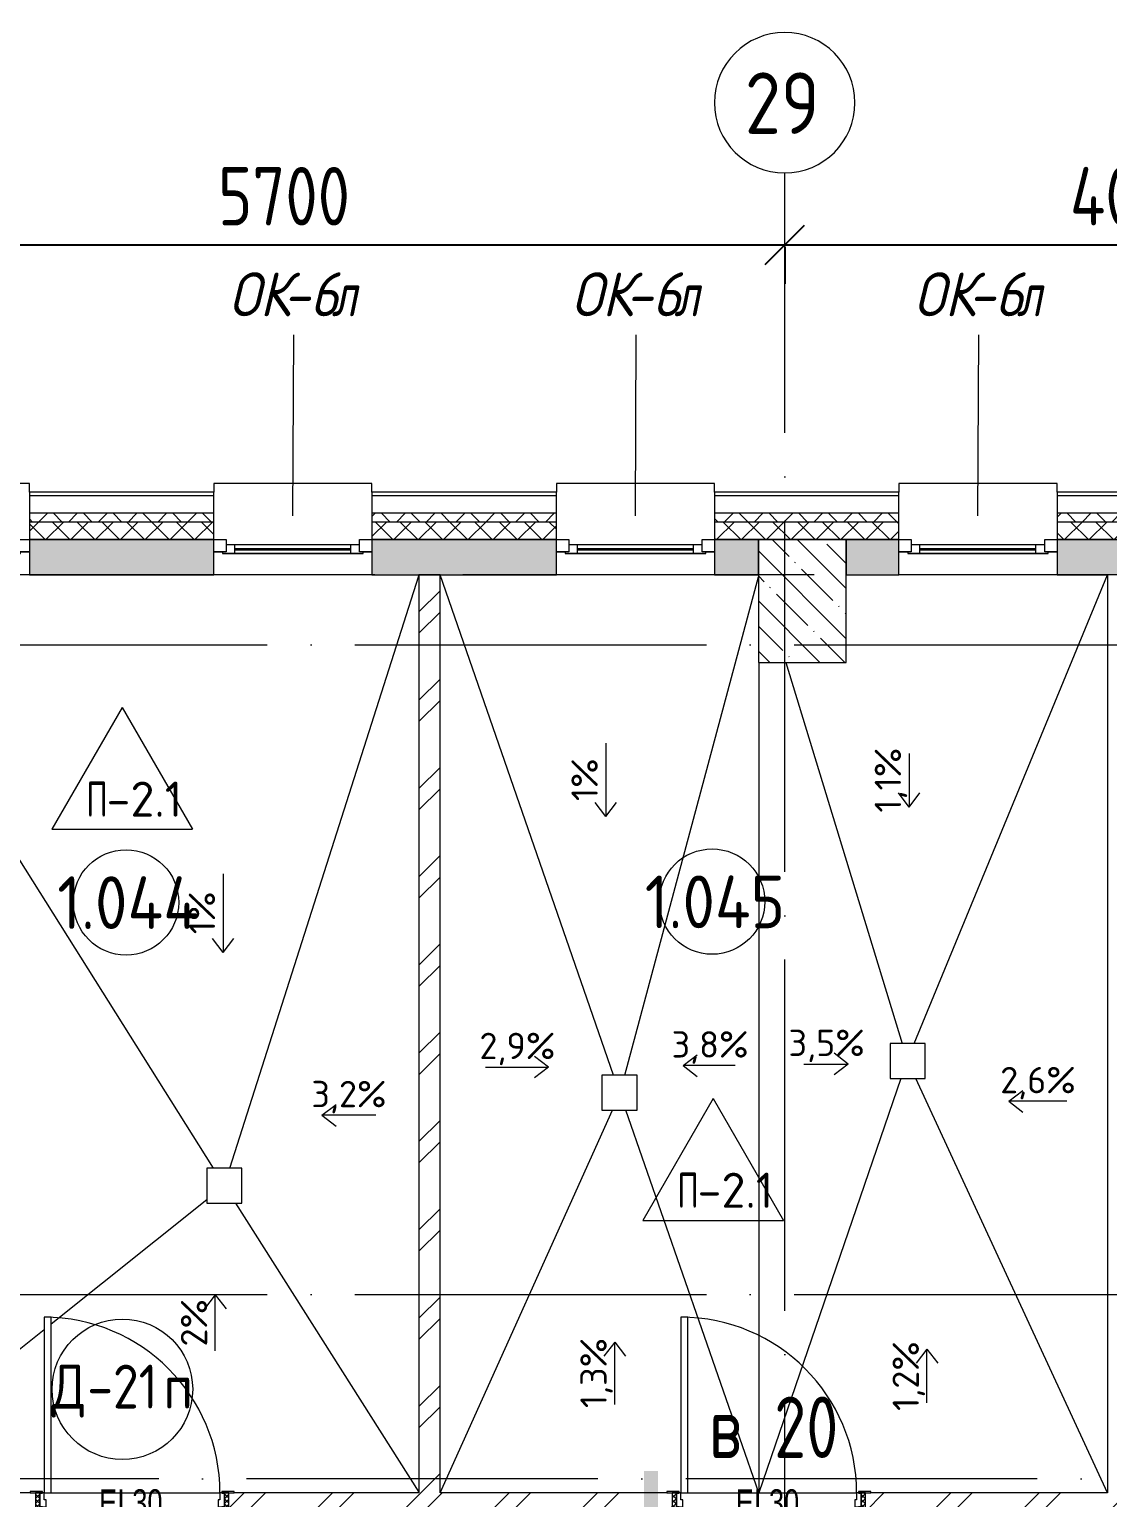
# Model space of a CAD drawing. Header units: millimetres. Extents: x -68946 to 690821, y -552984 to 293768.
# Drawn here: x 112888 to 119026, y 53518 to 61882 of the extents above; entities that cross this region are included whole.
import ezdxf

# ---------------------------------------------------------------- set-up
doc = ezdxf.new("R2010")
doc.units = ezdxf.units.MM
doc.linetypes.add('ADSK_Линия сетки', pattern=[2500, 2000, -250, 0, -250])
doc.linetypes.add('ADSK_Скрыто', pattern=[600, 300, -300])
doc.layers.get('Defpoints').update_dxf_attribs({"color": 250})
for name, color, linetype, lineweight in [('A-____-____-DIMS', 250, 'Continuous', 9), ('A-AREA-____-IDEN', 250, 'Continuous', 9), ('A-DOOR-____-IDEN', 250, 'Continuous', 9), ('A-DOOR-____-MCUT', 250, 'Continuous', 5), ('A-DOOR-____-OTLN', 250, 'Continuous', 5), ('A-DOOR-FRAM-MCUT', 250, 'Continuous', 5), ('A-DOOR-FRAM-OTLN', 250, 'Continuous', 5), ('A-FLOR-____-IDEN', 250, 'Continuous', 9), ('A-FLOR-____-OTLN', 250, 'Continuous', 9), ('A-GLAZ-____-IDEN', 250, 'Continuous', 9), ('A-GLAZ-____-MCUT', 250, 'Continuous', 9), ('A-GLAZ-____-OTLN', 250, 'Continuous', 5), ('A-WALL-____-MCUT', 250, 'Continuous', 13), ('A-WALL-____-PATT', 250, 'Continuous', 13), ('A-WALL-FNSH-MCUT', 250, 'Continuous', 13), ('G-____-____-DIMS', 250, 'Continuous', 9), ('G-____-____-SYMB', 250, 'ADSK_Скрыто', 9), ('I-WALL-____-OTLN', 250, 'Continuous', 9), ('S-COLS-____-MCUT', 250, 'Continuous', 25), ('S-COLS-____-OTLN', 250, 'Continuous', 9), ('S-GRID-____-IDEN', 250, 'Continuous', 9), ('S-GRID-____-OTLN', 250, 'Continuous', 9)]:
    doc.layers.add(name, color=color, linetype=linetype, lineweight=lineweight)
doc.styles.add('Arial Narrow', font='ARIALN.TTF', dxfattribs={"width": 0.9, "height": 150})
doc.styles.add('GOST Common', font='', dxfattribs={"width": 0.9, "height": 350})
doc.styles.add('GOST Common_1', font='', dxfattribs={"width": 0.9, "height": 250})
doc.styles.add('GOST Common_2', font='', dxfattribs={"width": 0.8, "height": 350})
doc.styles.add('ISOCPEUR_1', font='isocpeur.ttf', dxfattribs={"width": 0.9, "height": 250})
doc.styles.add('ISOCPEUR_2', font='isocpeur.ttf', dxfattribs={"height": 160})
doc.styles.add('ISOCPEUR_3', font='isocpeur.ttf', dxfattribs={"height": 250})
doc.styles.add('ISOCPEUR_I', font='isocpeui.ttf', dxfattribs={"width": 0.9, "height": 12.5})
doc.styles.get("Standard").update_dxf_attribs({"font": 'ГОСТ тип А.ttf'})
doc.styles.get('GOST Common').set_extended_font_data('GOST Common')
doc.styles.get('GOST Common_1').set_extended_font_data('GOST Common')
doc.styles.get('GOST Common_2').set_extended_font_data('GOST Common')
doc.dimstyles.new('А3', dxfattribs={"dimtxt": 333, "dimasz": 222, "dimexe": 222, "dimexo": 111, "dimgap": 111, "dimtad": 1, "dimtoh": 1, "dimdec": 0, "dimrnd": 0.0015, "dimzin": 0, "dimdsep": 46, "dimtxsty": 'Standard', "dimblk": 'OBLIQUE', "dimcen": 0, "dimclrd": 7, "dimclre": 7, "dimclrt": 7, "dimadec": 0, "dimazin": 0, "dimtfac": 1, "dimtdec": 0, "dimtofl": 0, "dimtmove": 0, "dimatfit": 3, "dimfxl": 1, "dimtolj": 1, "dimtzin": 0, "dimarcsym": 0})
pattern_1 = [(45, (12287.9, -0.0006), (-251.4472, 251.4472), []), (45, (12287.9, 381), (-251.4472, 251.4472), [])]

# ---------------------------------------------------------------- blocks, each defined once
blk = doc.blocks.new('Разрез - Номер вида сзади_3_5 мм-32550532-АР1_Кладочный план 1 этажа С2и3')
at = {"layer": 'G-____-____-SYMB', "linetype": 'Continuous'}
for points in [[(9.798, 0.404), (9.798, -0.394), (-0.333, -0.394), (-0.333, 0.404)], [(2.176, -4.675), (3, 0), (3.824, -4.675)]]:
    blk.add_hatch(color=256, dxfattribs=at).paths.add_polyline_path(points)
at = {"layer": 'G-____-____-SYMB', "linetype": 'Continuous', "lineweight": 20}
blk.add_line((3, -3), (3, -9.663), dxfattribs=at)
blk = doc.blocks.new('Дверь_СКБ_1Ст_Внутренняя - Д-21п_1100x2100h_Пищеблок_Производственная часть-41873808-АР1_Маркировочный план 1 этажа С2и3')
at = {"layer": 'A-DOOR-____-OTLN'}
h = blk.add_hatch(dxfattribs=at)
h.set_pattern_fill('FP_12', color=256, style=0, pattern_type=2)
h.set_pattern_definition([(135, (1751.41, 124.685), (-14.14214, -14.14214), []), (225, (1751.41, 124.685), (14.14214, -14.14214), [])])
h.paths.add_polyline_path([(562.5, -60), (562.5, 60), (537.5, 60), (537.5, -60)])
at = {"layer": 'A-DOOR-FRAM-OTLN'}
h = blk.add_hatch(dxfattribs=at)
h.set_pattern_fill('FP_13', color=256, style=0, pattern_type=2)
h.set_pattern_definition([(45, (-371.384, 124.685), (-14.1421, 14.1421), []), (135, (-371.384, 124.685), (-14.1421, -14.1421), [])])
h.paths.add_polyline_path([(-512.5, -60), (-512.5, 60), (-537.5, 60), (-537.5, -60)])
at = {"layer": 'A-DOOR-____-MCUT'}
for p, q in [((-487.5, 1060), (-487.5, 60)), ((-447.5, 1060), (-487.5, 1060)), ((-447.5, 60), (-447.5, 1060)), ((-487.5, 60), (-447.5, 60))]:
    blk.add_line(p, q, dxfattribs=at)
at = {"layer": 'A-DOOR-____-OTLN'}
blk.add_arc((-487.5, 60), 1000, 360, 90, dxfattribs=at)
at = {"layer": 'A-DOOR-FRAM-MCUT'}
for p, q in [((-497.5, 68), (-567.5, 68)), ((-567.5, 68), (-567.5, 60)), ((-567.5, 60), (-497.5, 60)), ((-512.5, 60), (-537.5, 60)), ((-537.5, 60), (-537.5, -60)), ((-487.5, 60), (-512.5, 60)), ((-512.5, 60), (-512.5, -20)), ((-512.5, -60), (-512.5, 60)), ((-497.5, 60), (-512.5, 60)), ((-512.5, 60), (-512.5, 59)), ((-512.5, 59), (-497.5, 59)), ((-497.5, 60), (-497.5, 68)), ((-497.5, 59), (-497.5, 60)), ((-487.5, 20), (-487.5, 60)), ((-477.5, 20), (-487.5, 20)), ((-477.5, -20), (-477.5, 20)), ((512.5, 20), (502.5, 20)), ((502.5, 20), (502.5, -20)), ((512.5, 60), (512.5, 20)), ((537.5, 60), (512.5, 60)), ((592.5, 68), (522.5, 68)), ((522.5, 68), (522.5, 60)), ((537.5, 60), (522.5, 60)), ((522.5, 60), (522.5, 59)), ((522.5, 60), (592.5, 60)), ((522.5, 59), (537.5, 59)), ((537.5, -20), (537.5, 60)), ((562.5, 60), (537.5, 60)), ((537.5, 60), (537.5, -60)), ((537.5, 59), (537.5, 60)), ((562.5, -60), (562.5, 60)), ((592.5, 60), (592.5, 68)), ((-497.5, -60), (-567.5, -60)), ((-567.5, -60), (-567.5, -68)), ((-567.5, -68), (-497.5, -68)), ((-537.5, -60), (-512.5, -60)), ((-512.5, -20), (-477.5, -20)), ((-497.5, -20), (-512.5, -20)), ((-512.5, -20), (-512.5, -60)), ((-512.5, -60), (-497.5, -60)), ((-497.5, -60), (-497.5, -20)), ((-497.5, -68), (-497.5, -60)), ((502.5, -20), (537.5, -20)), ((537.5, -20), (522.5, -20)), ((522.5, -20), (522.5, -60)), ((522.5, -60), (537.5, -60)), ((592.5, -60), (522.5, -60)), ((522.5, -60), (522.5, -68)), ((522.5, -68), (592.5, -68)), ((537.5, -60), (537.5, -20)), ((537.5, -60), (562.5, -60)), ((592.5, -68), (592.5, -60))]:
    blk.add_line(p, q, dxfattribs=at)
blk = doc.blocks.new('Окно_СКБ_1Ст1 - 120_Окно_СКБ_1Ст_900_ОК6Л-29019242-АР1_Маркировочный план 1 этажа С2и3')
at = {"layer": 'A-GLAZ-____-MCUT'}
for p, q in [((-450, -195), (-450, -125)), ((-450, -125), (-380, -125)), ((-380, -125), (-380, -195)), ((380, -155), (-380, -155)), ((-380, -155), (-380, -195)), ((-330, -205), (-330, -155)), ((330, -205), (330, -155)), ((380, -195), (380, -125)), ((380, -125), (450, -125)), ((380, -195), (380, -155)), ((450, -125), (450, -195)), ((-380, -195), (-450, -195)), ((-380, -195), (-400, -195)), ((-400, -195), (-400, -205)), ((-400, -205), (400, -205)), ((400, -205), (-400, -205)), ((450, -195), (380, -195)), ((400, -195), (380, -195)), ((400, -205), (400, -195))]:
    blk.add_line(p, q, dxfattribs=at)
at = {"layer": 'A-GLAZ-____-MCUT', "lineweight": 5}
for p, q in [((-330, -175), (330, -175)), ((330, -185), (-330, -185))]:
    blk.add_line(p, q, dxfattribs=at)
at = {"layer": 'A-GLAZ-____-OTLN'}
for p, q in [((-450, -195), (-400, -195)), ((400, -195), (450, -195))]:
    blk.add_line(p, q, dxfattribs=at)
blk = doc.blocks.new('WNW_Отлив1 - Отлив_металлический 2-28596055-АР1_Маркировочный план 1 этажа С2и3')
at = {"layer": 'A-GLAZ-____-OTLN'}
for p, q in [((450, 320), (-450, 320)), ((-450, 320), (-450, 270)), ((450, 270), (450, 320))]:
    blk.add_line(p, q, dxfattribs=at)
blk = doc.blocks.new('Ось сетки - Круг_Ø8 мм-39983606-АР1_Маркировочный план 1 этажа С2и3')
at = {"layer": 'S-GRID-____-IDEN'}
for start, end in [(360, 180), (180, 360)]:
    blk.add_arc((0, 0), 4, start, end, dxfattribs=at)
blk = doc.blocks.new('AAR_СКБ_Марка_Помещения_мал - Номер-28977439-АР1_Маркировочный план 1 этажа С2и3')
at = {"layer": 'A-AREA-____-IDEN'}
blk.add_circle((-0.028, 0), 3, dxfattribs=at)
blk = doc.blocks.new('AAR_СКБ_Марка_Перекрытия - Марка пола-17325028-АР1_Маркировочный план 1 этажа С2и3')
at = {"layer": 'A-FLOR-____-IDEN'}
for p, q in [((0, 6.932), (-4.002, 0)), ((0, 6.932), (4.002, 0)), ((-4.002, 0), (4.002, 0))]:
    blk.add_line(p, q, dxfattribs=at)
blk = doc.blocks.new('ADSK_Марка_Дверь - Типоразмер_ADSK_Марка-30565456-АР1_Маркировочный план 1 этажа С2и3')
at = {"layer": 'A-DOOR-____-IDEN'}
blk.add_circle((0, 0), 4, dxfattribs=at)
blk = doc.blocks.new('_Oblique')
at = {"color": 0, "linetype": 'ByBlock', "lineweight": -2}
blk.add_line((-0.5, -0.5), (0.5, 0.5), dxfattribs=at)
blk = doc.blocks.new('*D2604')
at = {"layer": 'A-____-____-DIMS', "color": 7, "lineweight": -2, "transparency": 16777216}
for p, q in [((111487.9, 60653.7), (117187.9, 60653.7)), ((111487.9, 60642.7), (111487.9, 60431.7)), ((117187.9, 60642.7), (117187.9, 60431.7))]:
    blk.add_line(p, q, dxfattribs=at)
at = {"layer": 'Defpoints', "color": 0, "lineweight": 30, "transparency": 16777216}
for p in [(111487.9, 60753.7), (117187.9, 60753.7), (117187.9, 60653.7)]:
    blk.add_point(p, dxfattribs=at)
at = {"layer": 'A-____-____-DIMS', "color": 7, "lineweight": -2, "transparency": 16777216, "xscale": 222, "yscale": 222, "zscale": 222, "rotation": 180}
blk.add_blockref('_Oblique', (111487.9, 60653.7), dxfattribs=at)
at = {"layer": 'A-____-____-DIMS', "color": 7, "lineweight": -2, "transparency": 16777216, "xscale": 222, "yscale": 222, "zscale": 222}
blk.add_blockref('_Oblique', (117187.9, 60653.7), dxfattribs=at)
at = {"layer": 'A-____-____-DIMS', "color": 7, "transparency": 16777216, "insert": (114337.9, 60931.2), "char_height": 333, "width": 2.483, "attachment_point": 5}
blk.add_mtext('\\A1;5700', dxfattribs=at)
blk = doc.blocks.new('*D2605')
at = {"layer": 'A-____-____-DIMS', "color": 7, "lineweight": -2, "transparency": 16777216}
for p, q in [((117187.9, 60653.7), (121187.9, 60653.7)), ((117187.9, 60642.7), (117187.9, 60431.7)), ((121187.9, 60642.7), (121187.9, 60431.7))]:
    blk.add_line(p, q, dxfattribs=at)
at = {"layer": 'Defpoints', "color": 0, "lineweight": 30, "transparency": 16777216}
for p in [(117187.9, 60753.7), (121187.9, 60753.7), (121187.9, 60653.7)]:
    blk.add_point(p, dxfattribs=at)
at = {"layer": 'A-____-____-DIMS', "color": 7, "lineweight": -2, "transparency": 16777216, "xscale": 222, "yscale": 222, "zscale": 222, "rotation": 180}
blk.add_blockref('_Oblique', (117187.9, 60653.7), dxfattribs=at)
at = {"layer": 'A-____-____-DIMS', "color": 7, "lineweight": -2, "transparency": 16777216, "xscale": 222, "yscale": 222, "zscale": 222}
blk.add_blockref('_Oblique', (121187.9, 60653.7), dxfattribs=at)
at = {"layer": 'A-____-____-DIMS', "color": 7, "transparency": 16777216, "insert": (119187.9, 60931.2), "char_height": 333, "width": 2.567, "attachment_point": 5}
blk.add_mtext('\\A1;4000', dxfattribs=at)

msp = doc.modelspace()

# ---------------------------------------------------------------- hatches: boundary and pattern name
at = {"layer": 'A-WALL-____-PATT', "lineweight": 15, "true_color": 0x000000}
h = msp.add_hatch(dxfattribs=at)
h.set_pattern_fill('FP_53', color=18, style=0, pattern_type=2)
h.set_pattern_definition([(135, (12287.91, -0.0006), (-84.85281, -84.85281), []), (225, (12287.91, -0.0006), (84.85281, -84.85281), [])])
h.paths.add_polyline_path([(121487.9597, 59075), (121487.9597, 59125), (120687.9964, 59125), (120687.9964, 59075), (121412.9378, 59075)])
h.paths.add_polyline_path([(118737.9144, 59075), (119787.9964, 59075), (119787.9964, 59125), (118737.9144, 59125)])
h.paths.add_polyline_path([(113938.3643, 59075), (113938.3643, 59125), (112888.3643, 59125), (112888.3643, 59075), (113582.3109, 59075)])
h.paths.add_polyline_path([(116788.3643, 59075), (117837.9144, 59075), (117837.9144, 59125), (116788.3643, 59125)])
h.paths.add_polyline_path([(114838.3643, 59075), (115888.3643, 59075), (115888.3643, 59125), (114838.3643, 59125), (114838.3643, 59075.7731)])
h.paths.add_polyline_path([(111988.3643, 59075), (111988.3643, 59125), (110938.1391, 59125), (110938.1391, 59075), (111807.9138, 59075)])
h.paths.add_polyline_path([(91588.9094, 59075), (94438.1391, 59075), (94438.1391, 59125), (89787.9138, 59125), (89787.9138, 59075), (90735.5203, 59075)])
h = msp.add_hatch(dxfattribs=at)
h.set_pattern_fill('FP_52', color=18, style=0, pattern_type=2)
h.set_pattern_definition([(45, (12287.91, -0.0006), (-70.71068, 70.71068), []), (135, (12287.91, -0.0006), (-70.71068, -70.71068), [])])
h.paths.add_polyline_path([(116788.3643, 58975), (117837.9144, 58975), (117837.9144, 59075), (116788.3643, 59075)])
h.paths.add_polyline_path([(120987.8919, 58975), (121387.9597, 58975.0339), (121387.8919, 59075), (120687.9964, 59075), (120687.9964, 58975), (120808.5414, 58975)])
h.paths.add_polyline_path([(111239.8528, 58975), (111988.3643, 58975), (111988.3643, 59075), (110938.1391, 59075), (110938.3643, 58975), (111237.8919, 58975)])
h.paths.add_polyline_path([(89887.9138, 58975), (94438.1391, 58975), (94438.1391, 59075), (89887.9138, 59075), (89887.9138, 58976.591)])
h.paths.add_polyline_path([(119441.5859, 58975), (119787.9964, 58975), (119787.9964, 59075), (118737.9144, 59075), (118737.9144, 58975), (119145.9964, 58975)])
h.paths.add_polyline_path([(115888.3643, 58975), (115888.3643, 59075), (114838.3643, 59075), (114838.3643, 58975), (115340.7193, 58975)])
h.paths.add_polyline_path([(113582.3109, 58975), (113938.3643, 58975), (113938.3643, 59075), (112888.3643, 59075), (112888.3643, 58975)])
h = msp.add_hatch(dxfattribs=at)
h.set_pattern_fill('FP_3', color=18, style=0, pattern_type=2)
h.set_pattern_definition([(50, (12287.9, -0.0006), (364.3679, -31.8783), [38.1, -419.1]), (355, (12287.9, -0.0006), (-70.4859, 382.1133), [30.48, -335.28]), (100.451, (12318.28, -2.66), (293.885, 350.2334), [32.38, -356.18]), (46.184, (12287.9, 101.6), (542.1585, -84.0858), [57.15, -628.65]), (96.636, (12333.1, 94.6), (474.805, 494.8554), [48.57, -534.27]), (351.184, (12287.9, 101.6), (474.8102, 494.85), [45.72, -502.92]), (21, (12338.7, 76.2), (303.2285, -204.53046), [38.1, -419.1]), (326, (12338.7, 76.2), (123.6039, 368.376), [30.48, -335.28]), (71.451, (12364, 59.16), (426.8341, 163.8427), [32.38, -356.18]), (37.5, (12287.91, -0.0006), (6.17665, 169.11015), [16.764, -314.452, 16.764, -323.596, -336.55]), (37.5, (12287.91, -0.0006), (6.17665, 169.11015), [-671.576, 16.764, -319.786]), (7.5, (12287.91, -0.0006), (133.63888, 200.3615), [16.764, -177.292, 16.764, -306.832, -128.27]), (7.5, (12287.91, -0.0006), (133.63888, 200.3615), [-517.652, 16.764, -111.506]), (327.5, (12174.63, -0.0006), (271.18182, -11.45836), [16.764, -110.236, 16.764, -379.476, -525.78]), (327.5, (12174.63, -0.0006), (271.18182, -11.45836), [-523.24, 16.764, -509.016]), (317.5, (12123.83, -0.0006), (296.2585, 50.85285), [16.764, -148.336, 16.764, -246.38, -373.38]), (317.5, (12123.83, -0.0006), (296.2585, 50.85285), [-428.244, 16.764, -356.616])])
h.paths.add_polyline_path([(111237.8919, 58775), (111237.8919, 58975), (110938.3643, 58975), (110938.3643, 58775)])
h.paths.add_polyline_path([(119710.8396, 58775), (119787.9964, 58775), (119787.9964, 58975), (118737.9144, 58975), (118737.9144, 58775), (119620.8396, 58775)])
h.paths.add_polyline_path([(120687.9964, 58775), (120987.8919, 58775), (120987.8919, 58975), (120687.9964, 58975), (120687.9964, 58877.4093)])
h.paths.add_polyline_path([(111812.8919, 58775), (111988.3643, 58775), (111988.3643, 58975), (111737.8919, 58975), (111737.8919, 58775), (111807.9138, 58775)])
h.paths.add_polyline_path([(113938.3643, 58775), (113938.3643, 58975), (112888.3643, 58975), (112888.3643, 58775), (113582.3109, 58775)])
h.paths.add_polyline_path([(115225.9964, 58775), (115888.3643, 58775), (115888.3643, 58975), (114838.3643, 58975), (114838.3643, 58775), (115107.9138, 58775)])
h.paths.add_polyline_path([(116788.3643, 58775), (117037.8919, 58775), (117037.8919, 58975), (116788.3643, 58975), (116788.3643, 58785.9221)])
h.paths.add_polyline_path([(117537.8919, 58775), (117837.9144, 58775), (117837.9144, 58975), (117537.8919, 58975), (117537.8919, 58816.5669)])
h = msp.add_hatch(dxfattribs=at)
h.set_pattern_fill('FP_4', color=18, style=0, pattern_type=2)
h.set_pattern_definition(pattern_1)
h.paths.add_polyline_path([(115105.9964, 53545), (115225.9964, 53545), (115225.9964, 58775), (115105.9964, 58775), (115105.9964, 53547.6147)])
h = msp.add_hatch(dxfattribs=at)
h.set_pattern_fill('FP_4', color=18, style=0, pattern_type=2)
h.set_pattern_definition(pattern_1)
h.paths.add_polyline_path([(123132.4448, 53425), (124629.9144, 53425), (124629.9144, 53545), (123064.6333, 53545), (123064.6333, 53425), (123094.6333, 53425)])
h.paths.add_polyline_path([(114753.3924, 53425), (116547.2934, 53425), (116547.2934, 53545), (114023.1438, 53545), (114023.1438, 53425), (114567.639, 53425)])
h.paths.add_polyline_path([(112923.1438, 53425), (112923.1438, 53545), (111807.8926, 53544.9832), (111807.9138, 53425), (112893.1438, 53425)])
h.paths.add_polyline_path([(117849.8362, 53425), (119220.9964, 53425), (119220.9964, 53545), (117647.2934, 53545), (117647.2934, 53425), (117787.8193, 53425)])
h.paths.add_polyline_path([(120350.9964, 53425), (121964.6333, 53425), (121964.6333, 53545), (120320.9964, 53545), (120320.9964, 53425), (120349.7178, 53425)])
h.paths.add_polyline_path([(125759.9144, 53425), (126629.9138, 53425), (126629.9138, 53545), (125729.9144, 53545), (125729.9144, 53425)])
h.paths.add_polyline_path([(130447.9134, 53425), (130447.9134, 53545), (130162.9138, 53545), (130162.9138, 53425), (130377.2299, 53425)])
h.paths.add_polyline_path([(128377.9138, 53425), (129062.9138, 53425), (129062.9138, 53545), (127729.9138, 53545), (127729.9138, 53425), (128318.092, 53425)])
at = {"layer": 'S-COLS-____-OTLN', "lineweight": 5, "true_color": 0x000000}
h = msp.add_hatch(dxfattribs=at)
h.set_pattern_fill('FP_1', color=18, style=0, pattern_type=2)
h.set_pattern_definition([(135, (12287.91, -0.0006), (-142.5612, -142.5612), []), (135, (12430.48, -0.0006), (-142.5612, -142.5612), [252.016, -50.403, 3.353, -47.05])])
h.paths.add_polyline_path([(117537.8919, 58275), (117537.8919, 58975), (117037.8919, 58975), (117037.8919, 58275), (117479.5245, 58275)])

# ---------------------------------------------------------------- linework, layer by layer
at = {"layer": 'A-FLOR-____-OTLN', "color": 18, "true_color": 0x000000}
for p, q in [((111812.8919, 58767.0896), (113934.9828, 55395)), ((114029.8104, 55395), (115105.9964, 58768.9886)), ((116214.0661, 55924.6305), (115225.9964, 58775)), ((116278.1439, 55924.6305), (117037.8919, 58763.4001)), ((117924.9434, 56104.5677), (119025.9964, 58775)), ((117040.9964, 58275), (117040.9964, 53545)), ((117193.8389, 58275), (117857.3076, 56104.5677)), ((117849.8362, 55904.5677), (117040.9964, 53545)), ((119025.9964, 53545), (117935.021, 55904.5677)), ((115225.9964, 53545), (116207.1531, 55724.6305)), ((117040.9964, 53545), (116283.4811, 55724.6305)), ((113013.1438, 54508.0833), (113897.9138, 55215.0913)), ((114061.3424, 55195), (115105.9964, 53548.023)), ((111807.9138, 53545), (112973.1438, 54476.1198))]:
    msp.add_line(p, q, dxfattribs=at)
at = {"layer": 'A-FLOR-____-OTLN', "color": 18, "lineweight": 5, "true_color": 0x000000}
for p, q in [((117987.8193, 56104.5677), (117787.8193, 56104.5677)), ((117787.8193, 56104.5677), (117787.8193, 55904.5677)), ((117987.8193, 55904.5677), (117987.8193, 56104.5677)), ((116147.5053, 55924.6305), (116147.5053, 55724.6305)), ((116347.5053, 55924.6305), (116147.5053, 55924.6305)), ((116347.5053, 55724.6305), (116347.5053, 55924.6305)), ((117787.8193, 55904.5677), (117987.8193, 55904.5677)), ((116147.5053, 55724.6305), (116347.5053, 55724.6305)), ((114097.9138, 55395), (113897.9138, 55395)), ((113897.9138, 55395), (113897.9138, 55195)), ((114097.9138, 55195), (114097.9138, 55395)), ((113897.9138, 55195), (114097.9138, 55195))]:
    msp.add_line(p, q, dxfattribs=at)
at = {"layer": 'A-GLAZ-____-IDEN', "color": 18, "lineweight": 15, "true_color": 0x000000}
for p, q in [((114388.3643, 59110), (114392.8661, 60141.086)), ((116338.3643, 59110), (116342.8661, 60141.086)), ((118287.9144, 59110), (118292.4162, 60141.086))]:
    msp.add_line(p, q, dxfattribs=at)
at = {"layer": 'A-WALL-____-MCUT', "color": 18, "lineweight": 15, "true_color": 0x000000}
for p, q in [((112888.3643, 59225), (112888.3643, 59125)), ((113938.3643, 59225), (112888.3643, 59225)), ((113938.3643, 59125), (113938.3643, 59225)), ((114838.3643, 59225), (114838.3643, 59125)), ((115888.3643, 59225), (114838.3643, 59225)), ((115888.3643, 59125), (115888.3643, 59225)), ((116788.3643, 59225), (116788.3643, 59125)), ((117837.9144, 59225), (116788.3643, 59225)), ((117837.9144, 59125), (117837.9144, 59225)), ((118737.9144, 59225), (118737.9144, 59125)), ((119787.9964, 59225), (118737.9144, 59225)), ((112888.3643, 59125), (112888.3643, 59075)), ((113938.3643, 59125), (112888.3643, 59125)), ((112888.3643, 59075), (112888.3643, 58975)), ((113938.3643, 59075), (112888.3643, 59075)), ((113938.3643, 59075), (113938.3643, 59125)), ((113938.3643, 58975), (113938.3643, 59075)), ((114838.3643, 59125), (114838.3643, 59075)), ((115888.3643, 59125), (114838.3643, 59125)), ((114838.3643, 59075), (114838.3643, 58975)), ((115888.3643, 59075), (114838.3643, 59075)), ((115888.3643, 59075), (115888.3643, 59125)), ((115888.3643, 58975), (115888.3643, 59075)), ((116788.3643, 59125), (116788.3643, 59075)), ((117837.9144, 59125), (116788.3643, 59125)), ((116788.3643, 59075), (116788.3643, 58975)), ((117837.9144, 59075), (116788.3643, 59075)), ((117837.9144, 59075), (117837.9144, 59125)), ((117837.9144, 58975), (117837.9144, 59075)), ((118737.9144, 59125), (118737.9144, 59075)), ((119787.9964, 59125), (118737.9144, 59125)), ((118737.9144, 59075), (118737.9144, 58975)), ((119787.9964, 59075), (118737.9144, 59075)), ((112888.3643, 58975), (113938.3643, 58975)), ((112888.3643, 58975), (112888.3643, 58775)), ((113938.3643, 58975), (112888.3643, 58975)), ((113938.3643, 58775), (113938.3643, 58975)), ((114838.3643, 58975), (115888.3643, 58975)), ((114838.3643, 58975), (114838.3643, 58775)), ((115888.3643, 58975), (114838.3643, 58975)), ((115888.3643, 58775), (115888.3643, 58975)), ((116788.3643, 58975), (117037.8919, 58975)), ((116788.3643, 58975), (116788.3643, 58775)), ((117037.8919, 58975), (116788.3643, 58975)), ((117037.8919, 58975), (117537.8919, 58975)), ((117037.8919, 58775), (117037.8919, 58975)), ((117537.8919, 58975), (117837.9144, 58975)), ((117837.9144, 58975), (117537.8919, 58975)), ((117537.8919, 58975), (117537.8919, 58775)), ((117837.9144, 58775), (117837.9144, 58975)), ((118737.9144, 58975), (119787.9964, 58975)), ((118737.9144, 58975), (118737.9144, 58775)), ((119787.9964, 58975), (118737.9144, 58975)), ((112888.3643, 58775), (113938.3643, 58775)), ((114838.3643, 58775), (115888.3643, 58775)), ((115105.9964, 58775), (115105.9964, 53545)), ((115225.9964, 58775), (115105.9964, 58775)), ((115225.9964, 53545), (115225.9964, 58775)), ((116788.3643, 58775), (117037.8919, 58775)), ((117537.8919, 58775), (117837.9144, 58775)), ((118737.9144, 58775), (119025.9964, 58775)), ((119025.9964, 58775), (119025.9964, 53545)), ((119145.9964, 58775), (119025.9964, 58775)), ((112893.1438, 53545), (111807.8919, 53545)), ((115105.9964, 53545), (114053.1438, 53545)), ((116517.2934, 53545), (115225.9964, 53545)), ((119025.9964, 53545), (117677.2934, 53545))]:
    msp.add_line(p, q, dxfattribs=at)
at = {"layer": 'A-WALL-FNSH-MCUT', "lineweight": 15}
for p, q in [((113938.3643, 59245), (112888.3643, 59245)), ((112888.3643, 59245), (112888.3643, 59225)), ((113938.3643, 59225), (113938.3643, 59245)), ((115888.3643, 59245), (114838.3643, 59245)), ((114838.3643, 59245), (114838.3643, 59225)), ((115888.3643, 59225), (115888.3643, 59245)), ((117837.9144, 59245), (116788.3643, 59245)), ((116788.3643, 59245), (116788.3643, 59225)), ((117837.9144, 59225), (117837.9144, 59245)), ((119787.9964, 59245), (118737.9144, 59245)), ((118737.9144, 59245), (118737.9144, 59225))]:
    msp.add_line(p, q, dxfattribs=at)
at = {"layer": 'G-____-____-DIMS', "color": 18, "true_color": 0x000000}
for p, q in [((116169.7634, 57814.8999), (116169.7634, 57396.939)), ((117896.2075, 57755.6592), (117896.2075, 57451.8205)), ((116169.7634, 57396.939), (116108.3772, 57476.939)), ((116169.7634, 57396.939), (116231.1495, 57476.939)), ((117896.2075, 57451.8205), (117834.8213, 57531.8205)), ((117896.2075, 57451.8205), (117957.5937, 57531.8205)), ((113991.3863, 57071.5032), (113991.3863, 56623.5582)), ((113991.3863, 56623.5582), (113930.0001, 56703.5582)), ((113991.3863, 56623.5582), (114052.7725, 56703.5582)), ((116609.1015, 55978.4373), (116689.1015, 56039.8235)), ((117548.9404, 55987.3453), (117468.9404, 56048.7315)), ((115484.2635, 55969.9744), (115843.209, 55969.9744)), ((115843.209, 55969.9744), (115763.209, 56031.3605)), ((115843.209, 55969.9744), (115763.209, 55908.5882)), ((116609.1015, 55978.4373), (116689.1015, 55917.0512)), ((116906.041, 55978.4373), (116609.1015, 55978.4373)), ((117297.5952, 55987.3453), (117548.9404, 55987.3453)), ((117548.9404, 55987.3453), (117468.9404, 55925.9592)), ((118462.8895, 55775.3263), (118542.8895, 55836.7124)), ((114553.7888, 55695.6186), (114633.7888, 55757.0047)), ((118462.8895, 55775.3263), (118542.8895, 55713.9401)), ((118793.2814, 55775.3263), (118462.8895, 55775.3263)), ((114553.7888, 55695.6186), (114633.7888, 55634.2324)), ((114860.9511, 55695.6186), (114553.7888, 55695.6186)), ((113946.5301, 54673.8025), (113885.1439, 54593.8025)), ((113946.5301, 54673.8025), (114007.9162, 54593.8025)), ((113946.5301, 54353.8417), (113946.5301, 54673.8025)), ((116220.5412, 54404.0637), (116159.155, 54324.0637)), ((116220.5412, 54404.0637), (116281.9273, 54324.0637)), ((116220.5412, 54048.8822), (116220.5412, 54404.0637)), ((117997.763, 54363.8172), (117936.3769, 54283.8172)), ((117997.763, 54363.8172), (118059.1492, 54283.8172)), ((117997.763, 54057.3451), (117997.763, 54363.8172))]:
    msp.add_line(p, q, dxfattribs=at)
at = {"layer": 'I-WALL-____-OTLN', "color": 18, "lineweight": 15, "true_color": 0x000000}
for p, q in [((112888.3643, 58775), (111988.3643, 58775)), ((114838.3643, 58775), (113938.3643, 58775)), ((116788.3643, 58775), (115888.3643, 58775)), ((118737.9144, 58775), (117837.9144, 58775)), ((113013.1438, 53545), (113973.1438, 53545)), ((116637.2934, 53545), (117597.2934, 53545))]:
    msp.add_line(p, q, dxfattribs=at)
at = {"layer": 'S-COLS-____-MCUT', "color": 18, "lineweight": 5, "true_color": 0x000000}
for p, q in [((117537.8919, 58975), (117037.8919, 58975)), ((117037.8919, 58775), (117037.8919, 58275)), ((117537.8919, 58275), (117537.8919, 58775)), ((117037.8919, 58275), (117537.8919, 58275))]:
    msp.add_line(p, q, dxfattribs=at)
at = {"layer": 'S-COLS-____-OTLN', "color": 18, "lineweight": 5, "true_color": 0x000000}
for p, q in [((117037.8919, 58975), (117037.8919, 58775)), ((117537.8919, 58775), (117537.8919, 58975))]:
    msp.add_line(p, q, dxfattribs=at)
at = {"layer": 'S-GRID-____-OTLN', "color": 18, "linetype": 'ADSK_Линия сетки', "true_color": 0x000000}
for p, q in [((117187.9138, -2919.5356), (117187.9138, 61063.6538)), ((167356.8279, 58775), (111607.9138, 58775)), ((77240.3519, 58375), (168626.8279, 58375)), ((77240.3519, 54675), (168626.8279, 54675)), ((168626.8279, 53625), (111607.9138, 53625))]:
    msp.add_line(p, q, dxfattribs=at)

# ---------------------------------------------------------------- block references
at = {"layer": 'A-AREA-____-IDEN', "color": 18, "true_color": 0x000000, "xscale": 99.99999999999993, "yscale": 99.99999999999993, "zscale": 99.99999999999993}
for p in [(113441.2807, 56908.3002), (116777.4215, 56912.8002)]:
    msp.add_blockref('AAR_СКБ_Марка_Помещения_мал - Номер-28977439-АР1_Маркировочный план 1 этажа С2и3', p, dxfattribs=at)
at = {"layer": 'A-DOOR-____-IDEN', "color": 18, "true_color": 0x000000, "xscale": 99.99999999999993, "yscale": 99.99999999999993, "zscale": 99.99999999999993}
msp.add_blockref('ADSK_Марка_Дверь - Типоразмер_ADSK_Марка-30565456-АР1_Маркировочный план 1 этажа С2и3', (113417.8919, 54134.9542), dxfattribs=at)
at = {"layer": 'A-DOOR-____-OTLN', "color": 18, "true_color": 0x000000}
for p in [(113460.6438, 53485), (117084.7934, 53485)]:
    msp.add_blockref('Дверь_СКБ_1Ст_Внутренняя - Д-21п_1100x2100h_Пищеблок_Производственная часть-41873808-АР1_Маркировочный план 1 этажа С2и3', p, dxfattribs=at)
at = {"layer": 'A-FLOR-____-IDEN', "color": 18, "true_color": 0x000000, "xscale": 99.99999999999993, "yscale": 99.99999999999993, "zscale": 99.99999999999993}
for p in [(113416.7555, 57325.2319), (116781.0855, 55097.2959)]:
    msp.add_blockref('AAR_СКБ_Марка_Перекрытия - Марка пола-17325028-АР1_Маркировочный план 1 этажа С2и3', p, dxfattribs=at)
at = {"layer": 'A-GLAZ-____-OTLN', "color": 18, "lineweight": 15, "true_color": 0x000000}
for p in [(112438.3643, 58975), (114388.3643, 58975), (116338.3643, 58975), (118287.9144, 58975)]:
    msp.add_blockref('WNW_Отлив1 - Отлив_металлический 2-28596055-АР1_Маркировочный план 1 этажа С2и3', p, dxfattribs=at)
at = {"layer": 'A-GLAZ-____-OTLN', "color": 18, "true_color": 0x000000}
for p in [(112438.3643, 59100), (114388.3643, 59100), (116338.3643, 59100), (118287.9144, 59100)]:
    msp.add_blockref('Окно_СКБ_1Ст1 - 120_Окно_СКБ_1Ст_900_ОК6Л-29019242-АР1_Маркировочный план 1 этажа С2и3', p, dxfattribs=at)
at = {"layer": 'G-____-____-SYMB', "linetype": 'Continuous', "xscale": 99.99999999999993, "yscale": 99.99999999999993, "zscale": 99.99999999999993, "rotation": 269.9999999999996}
msp.add_blockref('Разрез - Номер вида сзади_3_5 мм-32550532-АР1_Кладочный план 1 этажа С2и3', (116426.1279, 53637.0362), dxfattribs=at)
at = {"layer": 'S-GRID-____-IDEN', "color": 18, "true_color": 0x000000, "xscale": 99.99999999999993, "yscale": 99.99999999999993, "zscale": 99.99999999999993}
msp.add_blockref('Ось сетки - Круг_Ø8 мм-39983606-АР1_Маркировочный план 1 этажа С2и3', (117187.9138, 61463.6538), dxfattribs=at)

# ---------------------------------------------------------------- texts
at = {"layer": 'A-AREA-____-IDEN', "color": 18, "true_color": 0x000000, "char_height": 300, "attachment_point": 1, "style": 'ISOCPEUR_1'}
for s, insert, width in [('1.044', (113046.9415, 57056.96), 647.7635), ('1.045', (116391.0823, 57061.46), 628.523)]:
    msp.add_mtext(s, dxfattribs=dict(at, insert=insert, width=width))
at = {"layer": 'A-DOOR-____-IDEN', "color": 18, "true_color": 0x000000, "attachment_point": 1}
for s, insert, char_height, width, style in [('\\fGOST Common|b0|i0|c204|p34|;\\W.9;Д', (113015.5845, 54275.4048), 250, 245.316375, 'GOST Common_1'), ('-21', (113217.9908, 54275.4048), 250, 526.708687, 'GOST Common_1'), ('\\fGOST Common|b0|i0|c204|p34|;\\W.9;п', (113652.5689, 54275.4048), 250, 194.810062, 'GOST Common_1'), ('EI 30', (113285.0364, 53565.1485), 150, 447.341625, 'Arial Narrow'), ('EI 30', (116909.186, 53565.1485), 150, 447.341625, 'Arial Narrow')]:
    msp.add_mtext(s, dxfattribs=dict(at, insert=insert, char_height=char_height, width=width, style=style))
at = {"layer": 'A-FLOR-____-IDEN', "color": 18, "true_color": 0x000000, "char_height": 200, "attachment_point": 1, "style": 'ISOCPEUR_2'}
for s, insert, width in [('\\fISOCPEUR|b0|i0|c204|p34|;\\W.7;П', (113211.5205, 57596.6177), 140.295312), ('-2.1', (113327.2757, 57596.6177), 381.60325), ('\\fISOCPEUR|b0|i0|c204|p34|;\\W.7;П', (116575.8505, 55368.6817), 140.295312), ('-2.1', (116691.6058, 55368.6817), 381.60325)]:
    msp.add_mtext(s, dxfattribs=dict(at, insert=insert, width=width))
at = {"layer": 'A-GLAZ-____-IDEN', "color": 18, "lineweight": 15, "true_color": 0x000000, "char_height": 250, "attachment_point": 1, "style": 'ISOCPEUR_I'}
for s, insert, width in [('ОК', (114023.4069, 60497.4402), 372.784687), ('-6', (114330.985, 60497.4402), 336.70875), ('ОК', (115973.4069, 60497.4402), 372.784687), ('-6', (116280.985, 60497.4402), 336.70875), ('ОК', (117922.957, 60497.4402), 372.784687), ('-6', (118230.5352, 60497.4402), 336.70875), ('\\fISOCPEUR|b0|i1|c204|p34|;\\W.75;л', (114608.7975, 60497.4402), 168.354375), ('\\fISOCPEUR|b0|i1|c204|p34|;\\W.75;л', (116558.7975, 60497.4402), 168.354375), ('\\fISOCPEUR|b0|i1|c204|p34|;\\W.75;л', (118508.3477, 60497.4402), 168.354375)]:
    msp.add_mtext(s, dxfattribs=dict(at, insert=insert, width=width))
at = {"layer": 'G-____-____-DIMS', "color": 18, "true_color": 0x000000, "char_height": 150, "attachment_point": 1, "rotation": 90, "line_spacing_factor": 1.149209, "style": 'ISOCPEUR_3'}
for s, insert, width in [('1%', (115973.795, 57485.6548), 288.635232), ('1,1%', (117700.2391, 57419.9814), 441.020292), ('1%', (113795.4179, 56727.266), 288.635232), ('2%', (113750.5617, 54378.6177), 324.49054), ('1,3%', (116024.5728, 54027.7748), 476.8756), ('1,2%', (117801.7947, 54011.883), 476.8756)]:
    msp.add_mtext(s, dxfattribs=dict(at, insert=insert, width=width))
at = {"layer": 'G-____-____-DIMS', "color": 18, "true_color": 0x000000, "char_height": 150, "width": 512.730909, "attachment_point": 1, "line_spacing_factor": 1.149209, "style": 'ISOCPEUR_3'}
for s, insert in [('2,9%', (115450.0984, 56165.9427)), ('3,8%', (116543.9334, 56174.4057)), ('3,5%', (117209.6299, 56183.3137)), ('2,6%', (118414.4476, 55971.2946)), ('3,2%', (114493.7321, 55891.5869))]:
    msp.add_mtext(s, dxfattribs=dict(at, insert=insert))
at = {"layer": 'G-____-____-SYMB', "linetype": 'Continuous', "char_height": 350, "attachment_point": 1, "style": 'GOST Common_2'}
for s, insert, width in [(' 20', (116957.8116, 54093.5789), 602.869), ('\\fGOST Common|b0|i0|c204|p34|;\\W.8;в', (116756.7283, 54093.5789), 243.713)]:
    msp.add_mtext(s, dxfattribs=dict(at, insert=insert, width=width))
at = {"layer": 'S-GRID-____-IDEN', "color": 18, "true_color": 0x000000, "insert": (116961.1832, 61636.1871), "char_height": 350, "width": 548.35425, "attachment_point": 1, "style": 'GOST Common'}
msp.add_mtext('29', dxfattribs=at)

# ---------------------------------------------------------------- dimensions: what is measured, and where the dimension line sits
at = {"layer": 'A-____-____-DIMS', "color": 18, "true_color": 0x000000}
for base, p1, p2, picture, middle in [((117187.9138, 60653.7189), (111487.9138, 60753.7038), (117187.9138, 60753.7038), '*D2604', (114337.9138, 60931.2189)), ((121187.9138, 60653.7189), (117187.9138, 60753.7038), (121187.9138, 60753.7038), '*D2605', (119187.9138, 60931.2189))]:
    dim = msp.add_linear_dim(base=base, p1=p1, p2=p2, dimstyle='А3', dxfattribs=at)
    dim.commit()
    dim.dimension.update_dxf_attribs({"geometry": picture, "text_midpoint": middle})

doc.saveas('drawing.dxf')
